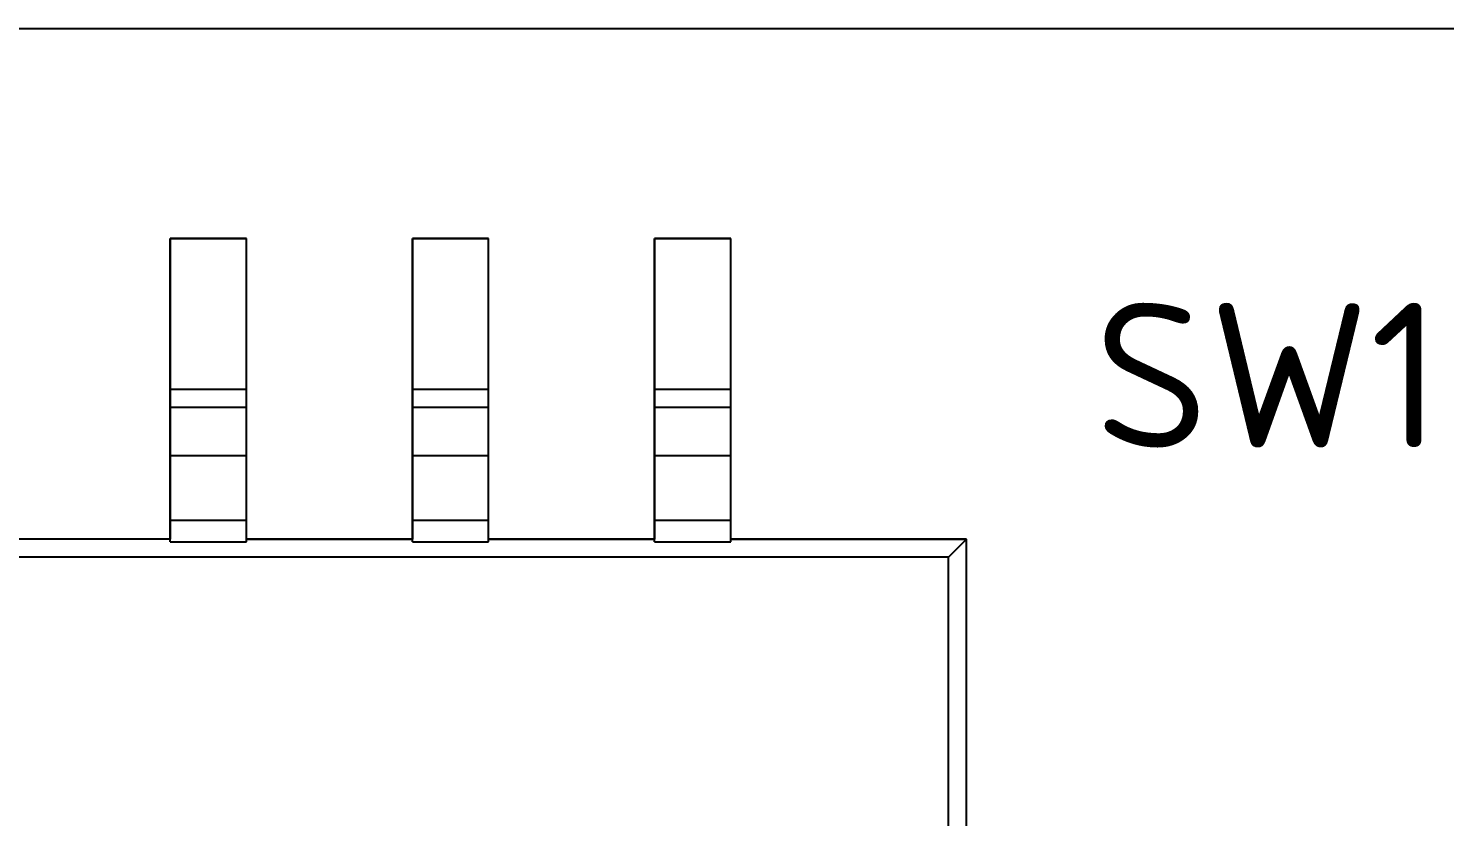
# Model space of a CAD drawing. Header units: inches. Extents: x 5 to 415, y -593 to 71.
# Drawn here: x 129.04 to 143.89, y -422.26 to -414 of the extents above; entities that cross this region are included whole.
import ezdxf

# ---------------------------------------------------------------- set-up
doc = ezdxf.new("R2010")
doc.units = ezdxf.units.IN
doc.header["$MEASUREMENT"] = 0
doc.styles.add('ISOCPEUR0', font='isocpeur.ttf', dxfattribs={"height": 3.704167})

msp = doc.modelspace()

# ---------------------------------------------------------------- linework, layer by layer
at = {"color": 18, "true_color": 0x000000}
for p, q in [((78, -414), (152, -414)), ((131.33, -416.2), (130.53, -416.2)), ((130.53, -416.2), (130.53, -419.35)), ((130.53, -416.2), (131.33, -416.2)), ((130.53, -417.78), (130.53, -416.2)), ((131.33, -419.35), (131.33, -416.2)), ((131.33, -417.78), (131.33, -416.2)), ((133.87, -416.2), (133.07, -416.2)), ((133.07, -416.2), (133.07, -419.35)), ((133.07, -416.2), (133.87, -416.2)), ((133.07, -417.78), (133.07, -416.2)), ((133.87, -419.35), (133.87, -416.2)), ((133.87, -417.78), (133.87, -416.2)), ((136.41, -416.2), (135.61, -416.2)), ((135.61, -416.2), (135.61, -419.35)), ((135.61, -416.2), (136.41, -416.2)), ((135.61, -417.78), (135.61, -416.2)), ((136.41, -419.35), (136.41, -416.2)), ((136.41, -417.78), (136.41, -416.2)), ((130.53, -417.828), (130.53, -417.78)), ((130.53, -417.78), (131.33, -417.78)), ((130.53, -417.874), (130.53, -417.828)), ((131.33, -417.828), (131.33, -417.78)), ((131.33, -417.874), (131.33, -417.828)), ((133.07, -417.828), (133.07, -417.78)), ((133.07, -417.78), (133.87, -417.78)), ((133.07, -417.874), (133.07, -417.828)), ((133.87, -417.828), (133.87, -417.78)), ((133.87, -417.874), (133.87, -417.828)), ((135.61, -417.828), (135.61, -417.78)), ((135.61, -417.78), (136.41, -417.78)), ((135.61, -417.874), (135.61, -417.828)), ((136.41, -417.828), (136.41, -417.78)), ((136.41, -417.874), (136.41, -417.828)), ((130.53, -417.914), (130.53, -417.874)), ((130.53, -417.946), (130.53, -417.914)), ((130.53, -417.968), (130.53, -417.946)), ((130.53, -418.476), (130.53, -417.968)), ((130.53, -417.968), (131.33, -417.968)), ((131.33, -417.914), (131.33, -417.874)), ((131.33, -417.946), (131.33, -417.914)), ((131.33, -417.968), (131.33, -417.946)), ((131.33, -418.476), (131.33, -417.968)), ((133.07, -417.914), (133.07, -417.874)), ((133.07, -417.946), (133.07, -417.914)), ((133.07, -417.968), (133.07, -417.946)), ((133.07, -418.476), (133.07, -417.968)), ((133.07, -417.968), (133.87, -417.968)), ((133.87, -417.914), (133.87, -417.874)), ((133.87, -417.946), (133.87, -417.914)), ((133.87, -417.968), (133.87, -417.946)), ((133.87, -418.476), (133.87, -417.968)), ((135.61, -417.914), (135.61, -417.874)), ((135.61, -417.946), (135.61, -417.914)), ((135.61, -417.968), (135.61, -417.946)), ((135.61, -418.476), (135.61, -417.968)), ((135.61, -417.968), (136.41, -417.968)), ((136.41, -417.914), (136.41, -417.874)), ((136.41, -417.946), (136.41, -417.914)), ((136.41, -417.968), (136.41, -417.946)), ((136.41, -418.476), (136.41, -417.968)), ((130.53, -418.556), (130.53, -418.476)), ((130.53, -418.476), (131.33, -418.476)), ((130.53, -418.67), (130.53, -418.556)), ((131.33, -418.556), (131.33, -418.476)), ((131.33, -418.67), (131.33, -418.556)), ((133.07, -418.556), (133.07, -418.476)), ((133.07, -418.476), (133.87, -418.476)), ((133.07, -418.67), (133.07, -418.556)), ((133.87, -418.556), (133.87, -418.476)), ((133.87, -418.67), (133.87, -418.556)), ((135.61, -418.556), (135.61, -418.476)), ((135.61, -418.476), (136.41, -418.476)), ((135.61, -418.67), (135.61, -418.556)), ((136.41, -418.556), (136.41, -418.476)), ((136.41, -418.67), (136.41, -418.556)), ((130.53, -418.814), (130.53, -418.67)), ((131.33, -418.814), (131.33, -418.67)), ((133.07, -418.814), (133.07, -418.67)), ((133.87, -418.814), (133.87, -418.67)), ((135.61, -418.814), (135.61, -418.67)), ((136.41, -418.814), (136.41, -418.67)), ((130.53, -418.978), (130.53, -418.814)), ((131.33, -418.978), (131.33, -418.814)), ((133.07, -418.978), (133.07, -418.814)), ((133.87, -418.978), (133.87, -418.814)), ((135.61, -418.978), (135.61, -418.814)), ((136.41, -418.978), (136.41, -418.814)), ((130.53, -419.152), (130.53, -418.978)), ((131.33, -419.152), (131.33, -418.978)), ((133.07, -419.152), (133.07, -418.978)), ((133.87, -419.152), (133.87, -418.978)), ((135.61, -419.152), (135.61, -418.978)), ((136.41, -419.152), (136.41, -418.978)), ((130.53, -419.378), (130.53, -419.152)), ((130.53, -419.152), (131.33, -419.152)), ((131.33, -419.378), (131.33, -419.152)), ((133.07, -419.378), (133.07, -419.152)), ((133.07, -419.152), (133.87, -419.152)), ((133.87, -419.378), (133.87, -419.152)), ((135.61, -419.378), (135.61, -419.152)), ((135.61, -419.152), (136.41, -419.152)), ((136.41, -419.378), (136.41, -419.152)), ((130.53, -419.35), (128.79, -419.35)), ((130.53, -419.35), (128.79, -419.35)), ((133.07, -419.35), (131.33, -419.35)), ((131.33, -419.35), (133.07, -419.35)), ((135.61, -419.35), (133.87, -419.35)), ((133.87, -419.35), (135.61, -419.35)), ((138.88, -419.35), (136.41, -419.35)), ((136.41, -419.35), (138.88, -419.35)), ((138.692, -419.538), (138.88, -419.35)), ((138.88, -430.05), (138.88, -419.35)), ((138.88, -430.05), (138.88, -419.35)), ((130.53, -419.378), (131.33, -419.378)), ((133.07, -419.378), (133.87, -419.378)), ((135.61, -419.378), (136.41, -419.378)), ((138.692, -419.538), (125.708, -419.538)), ((138.692, -429.862), (138.692, -419.538))]:
    msp.add_line(p, q, dxfattribs=at)
at = {"color": 7, "true_color": 0xffffff}
for p, q in [((131.33, -416.2), (130.53, -416.2)), ((130.53, -416.2), (130.53, -419.35)), ((130.53, -416.2), (131.33, -416.2)), ((130.53, -417.78), (130.53, -416.2)), ((131.33, -419.35), (131.33, -416.2)), ((131.33, -417.78), (131.33, -416.2)), ((133.87, -416.2), (133.07, -416.2)), ((133.07, -416.2), (133.07, -419.35)), ((133.07, -416.2), (133.87, -416.2)), ((133.07, -417.78), (133.07, -416.2)), ((133.87, -419.35), (133.87, -416.2)), ((133.87, -417.78), (133.87, -416.2)), ((136.41, -416.2), (135.61, -416.2)), ((135.61, -416.2), (135.61, -419.35)), ((135.61, -416.2), (136.41, -416.2)), ((135.61, -417.78), (135.61, -416.2)), ((136.41, -419.35), (136.41, -416.2)), ((136.41, -417.78), (136.41, -416.2)), ((130.53, -417.828), (130.53, -417.78)), ((130.53, -417.78), (131.33, -417.78)), ((130.53, -417.874), (130.53, -417.828)), ((131.33, -417.828), (131.33, -417.78)), ((131.33, -417.874), (131.33, -417.828)), ((133.07, -417.828), (133.07, -417.78)), ((133.07, -417.78), (133.87, -417.78)), ((133.07, -417.874), (133.07, -417.828)), ((133.87, -417.828), (133.87, -417.78)), ((133.87, -417.874), (133.87, -417.828)), ((135.61, -417.828), (135.61, -417.78)), ((135.61, -417.78), (136.41, -417.78)), ((135.61, -417.874), (135.61, -417.828)), ((136.41, -417.828), (136.41, -417.78)), ((136.41, -417.874), (136.41, -417.828)), ((130.53, -417.914), (130.53, -417.874)), ((130.53, -417.946), (130.53, -417.914)), ((130.53, -417.968), (130.53, -417.946)), ((130.53, -418.476), (130.53, -417.968)), ((130.53, -417.968), (131.33, -417.968)), ((131.33, -417.914), (131.33, -417.874)), ((131.33, -417.946), (131.33, -417.914)), ((131.33, -417.968), (131.33, -417.946)), ((131.33, -418.476), (131.33, -417.968)), ((133.07, -417.914), (133.07, -417.874)), ((133.07, -417.946), (133.07, -417.914)), ((133.07, -417.968), (133.07, -417.946)), ((133.07, -418.476), (133.07, -417.968)), ((133.07, -417.968), (133.87, -417.968)), ((133.87, -417.914), (133.87, -417.874)), ((133.87, -417.946), (133.87, -417.914)), ((133.87, -417.968), (133.87, -417.946)), ((133.87, -418.476), (133.87, -417.968)), ((135.61, -417.914), (135.61, -417.874)), ((135.61, -417.946), (135.61, -417.914)), ((135.61, -417.968), (135.61, -417.946)), ((135.61, -418.476), (135.61, -417.968)), ((135.61, -417.968), (136.41, -417.968)), ((136.41, -417.914), (136.41, -417.874)), ((136.41, -417.946), (136.41, -417.914)), ((136.41, -417.968), (136.41, -417.946)), ((136.41, -418.476), (136.41, -417.968)), ((130.53, -418.556), (130.53, -418.476)), ((130.53, -418.476), (131.33, -418.476)), ((130.53, -418.67), (130.53, -418.556)), ((131.33, -418.556), (131.33, -418.476)), ((131.33, -418.67), (131.33, -418.556)), ((133.07, -418.556), (133.07, -418.476)), ((133.07, -418.476), (133.87, -418.476)), ((133.07, -418.67), (133.07, -418.556)), ((133.87, -418.556), (133.87, -418.476)), ((133.87, -418.67), (133.87, -418.556)), ((135.61, -418.556), (135.61, -418.476)), ((135.61, -418.476), (136.41, -418.476)), ((135.61, -418.67), (135.61, -418.556)), ((136.41, -418.556), (136.41, -418.476)), ((136.41, -418.67), (136.41, -418.556)), ((130.53, -418.814), (130.53, -418.67)), ((131.33, -418.814), (131.33, -418.67)), ((133.07, -418.814), (133.07, -418.67)), ((133.87, -418.814), (133.87, -418.67)), ((135.61, -418.814), (135.61, -418.67)), ((136.41, -418.814), (136.41, -418.67)), ((130.53, -418.978), (130.53, -418.814)), ((131.33, -418.978), (131.33, -418.814)), ((133.07, -418.978), (133.07, -418.814)), ((133.87, -418.978), (133.87, -418.814)), ((135.61, -418.978), (135.61, -418.814)), ((136.41, -418.978), (136.41, -418.814)), ((130.53, -419.152), (130.53, -418.978)), ((131.33, -419.152), (131.33, -418.978)), ((133.07, -419.152), (133.07, -418.978)), ((133.87, -419.152), (133.87, -418.978)), ((135.61, -419.152), (135.61, -418.978)), ((136.41, -419.152), (136.41, -418.978)), ((130.53, -419.378), (130.53, -419.152)), ((130.53, -419.152), (131.33, -419.152)), ((131.33, -419.378), (131.33, -419.152)), ((133.07, -419.378), (133.07, -419.152)), ((133.07, -419.152), (133.87, -419.152)), ((133.87, -419.378), (133.87, -419.152)), ((135.61, -419.378), (135.61, -419.152)), ((135.61, -419.152), (136.41, -419.152)), ((136.41, -419.378), (136.41, -419.152)), ((130.53, -419.35), (128.79, -419.35)), ((130.53, -419.35), (128.79, -419.35)), ((133.07, -419.35), (131.33, -419.35)), ((131.33, -419.35), (133.07, -419.35)), ((135.61, -419.35), (133.87, -419.35)), ((133.87, -419.35), (135.61, -419.35)), ((138.88, -419.35), (136.41, -419.35)), ((136.41, -419.35), (138.88, -419.35)), ((138.692, -419.538), (138.88, -419.35)), ((138.88, -430.05), (138.88, -419.35)), ((138.88, -430.05), (138.88, -419.35)), ((130.53, -419.378), (131.33, -419.378)), ((133.07, -419.378), (133.87, -419.378)), ((135.61, -419.378), (136.41, -419.378)), ((138.692, -419.538), (125.708, -419.538)), ((138.692, -429.862), (138.692, -419.538))]:
    msp.add_line(p, q, dxfattribs=at)

# ---------------------------------------------------------------- texts
at = {"color": 18, "true_color": 0x000000, "style": 'ISOCPEUR0'}
msp.add_text('SW1', height=1.5158, dxfattribs=at).set_placement((140.22, -418.391))

doc.saveas('drawing.dxf')
